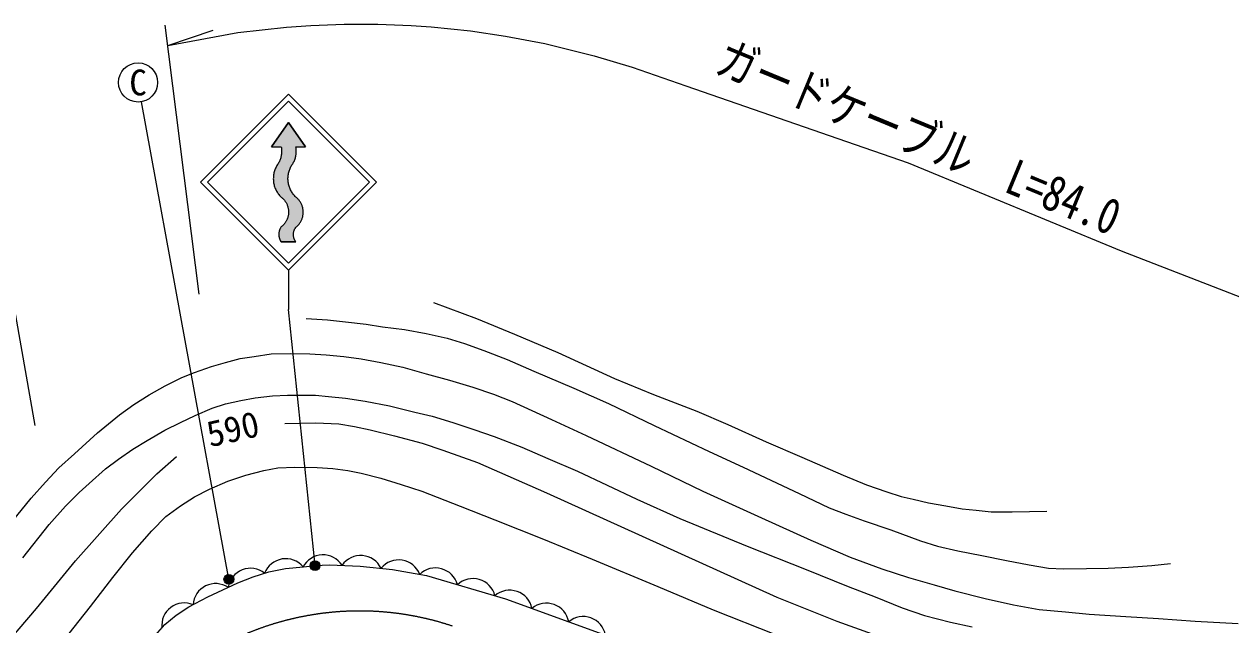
# Model space of a CAD drawing. Units: millimetres, scale not verified. Extents: x 40000 to 680000, y 20000 to 380000.
# Drawn here: x 398040 to 459727, y 307133 to 337833 of the extents above; entities that cross this region are included whole.
import ezdxf
from ezdxf.enums import TextEntityAlignment as Align

# ---------------------------------------------------------------- set-up
doc = ezdxf.new("R2010")
doc.units = ezdxf.units.MM
doc.header["$LTSCALE"] = 1000
doc.linetypes.add('CHAIN', pattern=[18.5, 12, -1.5, 3.5, -1.5])
for name, color, linetype, lineweight in [('M-BGD', 7, 'Continuous', 13), ('M-BMK', 2, 'CHAIN', 13), ('M-STR-HTXT', 7, 'Continuous', 13), ('M-STR-STRC', 7, 'Continuous', 13)]:
    doc.layers.add(name, color=color, linetype=linetype, lineweight=lineweight)
doc.styles.add('ＭＳ ゴシック', font='')
doc.styles.get('ＭＳ ゴシック').set_extended_font_data('MS Gothic')

msp = doc.modelspace()

# ---------------------------------------------------------------- hatches: boundary and pattern name
at = {"layer": 'M-STR-HTXT'}
for points in [[(413130, 310278, -0.41421), (413030, 309939, -0.41421), (412691, 310039, -1)], [(408649, 309668, -0.41421), (408709, 309320, -0.41421), (408361, 309260, -1)]]:
    msp.add_hatch(color=256, dxfattribs=at).paths.add_polyline_path(points)
at = {"layer": 'M-STR-STRC'}
msp.add_hatch(color=256, dxfattribs=at).paths.add_polyline_path([(411528, 329910), (411528, 329961), (411530, 330013), (411534, 330064), (411540, 330115), (411548, 330165), (411558, 330216), (411570, 330265), (411584, 330315), (411599, 330364), (411617, 330412), (411637, 330459), (411658, 330506), (411681, 330551), (411706, 330596), (411733, 330640), (411744, 330656), (411769, 330696), (411793, 330736), (411816, 330777), (411837, 330819), (411856, 330862), (411874, 330905), (411890, 330949), (411904, 330994), (411916, 331039), (411927, 331085), (411936, 331131), (411942, 331177), (411948, 331224), (411951, 331271), (411952, 331318), (411952, 331364), (411950, 331411), (411946, 331458), (411940, 331504), (411932, 331551), (411931, 331556), (412431, 331556), (411556, 332806), (410681, 331556), (411181, 331556), (411189, 331510), (411195, 331463), (411199, 331417), (411202, 331370), (411202, 331323), (411201, 331276), (411198, 331229), (411193, 331183), (411186, 331136), (411178, 331090), (411167, 331044), (411155, 330999), (411141, 330954), (411126, 330910), (411108, 330867), (411089, 330824), (411069, 330782), (411046, 330741), (411022, 330700), (410997, 330661), (410994, 330656), (410966, 330613), (410941, 330569), (410917, 330523), (410895, 330477), (410874, 330430), (410856, 330382), (410839, 330334), (410825, 330284), (410812, 330235), (410802, 330185), (410793, 330134), (410786, 330083), (410781, 330032), (410779, 329981), (410778, 329930), (410779, 329878), (410783, 329827), (410788, 329776), (410795, 329726), (410805, 329675), (410816, 329625), (410829, 329576), (410845, 329527), (410862, 329478), (410881, 329431), (410902, 329384), (410924, 329338), (410949, 329293), (410975, 329249), (411003, 329206), (411032, 329164), (411064, 329123), (411096, 329084), (411131, 329046), (411166, 329009), (411181, 328995), (411211, 328971), (411239, 328946), (411267, 328920), (411293, 328893), (411318, 328865), (411343, 328837), (411366, 328807), (411388, 328776), (411409, 328744), (411428, 328712), (411446, 328679), (411463, 328645), (411479, 328611), (411493, 328576), (411506, 328540), (411517, 328504), (411527, 328468), (411535, 328431), (411542, 328394), (411548, 328356), (411552, 328319), (411555, 328281), (411556, 328243), (411556, 328206), (411554, 328168), (411551, 328130), (411546, 328093), (411540, 328055), (411532, 328018), (411523, 327982), (411512, 327946), (411500, 327910), (411487, 327874), (411472, 327840), (411456, 327805), (411439, 327772), (411420, 327739), (411400, 327707), (411379, 327676), (411356, 327645), (411333, 327616), (411308, 327587), (411282, 327560), (411255, 327533), (411227, 327508), (411198, 327484), (411181, 327470), (411166, 327449), (411153, 327428), (411140, 327406), (411128, 327383), (411117, 327360), (411107, 327337), (411097, 327313), (411089, 327289), (411082, 327265), (411075, 327240), (411070, 327215), (411065, 327190), (411062, 327165), (411059, 327139), (411058, 327114), (411057, 327088), (411058, 327063), (411059, 327038), (411062, 327012), (411065, 326987), (411070, 326962), (411075, 326937), (411082, 326912), (411089, 326888), (411098, 326864), (411107, 326840), (411117, 326817), (411128, 326794), (411140, 326771), (411153, 326749), (411167, 326728), (411181, 326708), (411931, 326708), (411910, 326737), (411884, 326779), (411863, 326822), (411844, 326867), (411829, 326913), (411818, 326960), (411810, 327008), (411807, 327057), (411807, 327105), (411811, 327154), (411818, 327202), (411830, 327249), (411845, 327295), (411864, 327340), (411886, 327383), (411911, 327424), (411931, 327452), (411961, 327476), (411990, 327502), (412018, 327529), (412045, 327556), (412070, 327585), (412095, 327615), (412118, 327646), (412140, 327677), (412161, 327710), (412180, 327743), (412199, 327777), (412215, 327811), (412231, 327847), (412245, 327883), (412258, 327919), (412269, 327956), (412279, 327993), (412287, 328031), (412294, 328069), (412299, 328107), (412303, 328145), (412305, 328184), (412306, 328222), (412305, 328261), (412303, 328299), (412299, 328338), (412294, 328376), (412287, 328414), (412279, 328451), (412270, 328489), (412258, 328525), (412246, 328562), (412232, 328598), (412216, 328633), (412200, 328668), (412182, 328702), (412162, 328735), (412141, 328768), (412119, 328799), (412096, 328830), (412072, 328860), (412046, 328889), (412019, 328916), (411992, 328943), (411963, 328969), (411933, 328993), (411930, 328996), (411894, 329032), (411859, 329069), (411826, 329108), (411794, 329148), (411764, 329190), (411735, 329232), (411708, 329276), (411683, 329321), (411660, 329366), (411638, 329413), (411619, 329460), (411601, 329508), (411585, 329557), (411571, 329606), (411559, 329656), (411549, 329706), (411541, 329757), (411535, 329808), (411530, 329859)])

# ---------------------------------------------------------------- linework, layer by layer
at = {"layer": 'M-BGD'}
for points in [[(418974, 323615), (421172, 322797), (423113, 321984), (425329, 321048), (428226, 319721), (430206, 318906), (432432, 318050), (434020, 317371), (435968, 316486), (437789, 315700), (439902, 314787), (441096, 314285), (442145, 313929), (442873, 313700), (443487, 313551), (444272, 313372), (445152, 313214), (445987, 313064), (446701, 312986), (447471, 312915), (448551, 312901), (450314, 312950)], [(412464, 322782), (413555, 322725), (414462, 322619), (415524, 322493), (416363, 322363), (417489, 322223), (418594, 322030), (419670, 321789), (420559, 321515), (421541, 321158), (422730, 320697), (424101, 320103), (426141, 319228), (427906, 318446), (430239, 317315), (433053, 316000), (434803, 315197), (437654, 313839), (439191, 313116), (440040, 312782), (440980, 312443), (442345, 311982), (443865, 311428), (444738, 311149), (445769, 310919), (447001, 310676), (448259, 310420), (449423, 310196), (450406, 310038), (451176, 309990), (452343, 310008), (453459, 310026), (454490, 310075), (455691, 310172), (456644, 310263)], [(397441, 312431), (398395, 313611), (399130, 314430), (399817, 315151), (400615, 315879), (401793, 316947), (402921, 317871), (403642, 318389), (404434, 318886), (405243, 319344), (406098, 319771), (406756, 320023), (407624, 320345), (408332, 320548), (409088, 320751), (409796, 320856), (410676, 320983), (411663, 321004), (412644, 320983), (413477, 320941), (414388, 320850), (415270, 320724), (416272, 320549), (417392, 320311), (418588, 319967), (419785, 319638), (420969, 319288), (422041, 318931), (422993, 318553), (425006, 317626), (426778, 316807), (430087, 315237), (432735, 313963), (435730, 312601), (438258, 311453), (440267, 310588), (441878, 309993), (443243, 309552), (444553, 309174), (445611, 308880), (447170, 308486), (448620, 308157), (449922, 307919), (451267, 307807), (452490, 307687), (454353, 307554), (456020, 307456), (457899, 307322), (460108, 307197)], [(397967, 310562), (399324, 312270), (400150, 313201), (400846, 313897), (401361, 314351), (402204, 315104), (402870, 315596), (403605, 316119), (404324, 316550), (405241, 317080), (406029, 317481), (406789, 317825), (407645, 318203), (408335, 318423), (409115, 318605), (409842, 318733), (410735, 318832), (411500, 318877), (412943, 318877), (413602, 318809), (414473, 318718), (415480, 318559), (416715, 318325), (418006, 318006), (418899, 317794), (419952, 317483), (421035, 317113), (422065, 316764), (423485, 316210), (424818, 315627), (426325, 314983), (429366, 313565), (431562, 312573), (435004, 311162), (438018, 309958), (440168, 309085), (441539, 308570), (442917, 308003), (444068, 307609), (445394, 307268), (446507, 307026)], [(411362, 317426), (412952, 317454), (414123, 317407), (414935, 317275), (415728, 317096), (416974, 316794), (418394, 316424), (419452, 316065), (421208, 315424), (424744, 313883), (436520, 308547), (439589, 307322), (441393, 306681), (443827, 305958), (445512, 305519), (447145, 305231), (450338, 304555), (453293, 303985), (455924, 303579), (458036, 303223), (460517, 302749)], [(396899, 305888), (398676, 307969), (400659, 310413), (403022, 313052), (404825, 314846), (405828, 315734)], [(400011, 306275), (401429, 308068), (402582, 309558), (403580, 310819), (404571, 311946), (405290, 312672), (406031, 313219), (406751, 313675), (407515, 314065), (408459, 314484), (409365, 314791), (410297, 315025), (411002, 315153), (411878, 315198), (413017, 315175), (413826, 315123), (414590, 315025), (415272, 314891), (416278, 314636), (417312, 314306), (418368, 313969), (420326, 313197), (422109, 312493), (424584, 311517), (427071, 310492), (430440, 309095), (433264, 307905), (436452, 306637)], [(397643, 298482), (400005, 301345), (402901, 304598), (404162, 305917), (405240, 307145), (405804, 307621), (406456, 308047), (407433, 308573), (408960, 309279), (409749, 309588), (410547, 309844), (411406, 310006), (412328, 310099), (412911, 310159), (413274, 310189), (413646, 310207), (415213, 310139), (416867, 309964), (418617, 309648), (422654, 308462), (442440, 301279)]]:
    msp.add_lwpolyline(points, dxfattribs=at)
for centre, radius, start, end in [((411409, 309358), 1156, 39.66259, 158.91282), ((413321, 309553), 1157, 32.76914, 151.98587), ((415245, 309516), 1160, 26.05462, 145.13141), ((417182, 309289), 1160, 21.45185, 140.53597), ((409611, 308866), 1158, 51.64817, 170.78566), ((419070, 308883), 1159, 15.17996, 134.29366), ((407832, 308081), 1160, 56.77115, 175.84535), ((420982, 308340), 1160, 14.11283, 133.14245), ((422862, 307742), 1160, 11.53243, 130.60132), ((406229, 307104), 1151, 67.17577, 186.73186), ((424738, 307080), 1160, 10.53282, 129.56244), ((426618, 306397), 1160, 10.53282, 129.56244)]:
    msp.add_arc(centre, radius, start, end, dxfattribs=at)
at = {"layer": 'M-BMK'}
msp.add_arc((415187, 292840), 15000, 71.54933, 134.17515, dxfattribs=at)
at = {"layer": 'M-STR-HTXT'}
for p, q in [((406984, 324039), (405247, 337782)), ((405378, 336749), (407707, 337524)), ((408505, 309464), (404046, 333869)), ((398599, 317315), (396409, 329757)), ((412911, 310159), (411557, 323257))]:
    msp.add_line(p, q, dxfattribs=at)
msp.add_lwpolyline([(405378, 336749), (408966, 337408), (411450, 337685), (412688, 337771), (414399, 337833), (416123, 337830), (417827, 337763), (418839, 337692), (420862, 337496), (422651, 337217), (424650, 336851), (427185, 336211), (429119, 335629), (431865, 334685), (439640, 331994), (443239, 330751), (454123, 326254), (472406, 319157)], dxfattribs=at)
for centre in [(412911, 310159), (408505, 309464)]:
    msp.add_circle(centre, 250, dxfattribs=at)
at = {"layer": 'M-STR-STRC'}
for p, q in [((407057, 329757), (411557, 334257)), ((407410, 329757), (411557, 333904)), ((416057, 329757), (411557, 334257)), ((415703, 329757), (411557, 333904)), ((410681, 331556), (411556, 332806)), ((411556, 332806), (412431, 331556)), ((410681, 331556), (411181, 331556)), ((411931, 331556), (412431, 331556)), ((407057, 329757), (411557, 325257)), ((407410, 329757), (411557, 325610)), ((411557, 325257), (416057, 329757)), ((411557, 325610), (415703, 329757)), ((411931, 326708), (411181, 326708)), ((411557, 325257), (411557, 323257))]:
    msp.add_line(p, q, dxfattribs=at)
msp.add_lwpolyline([(411556, 332806), (410681, 331556), (411181, 331556), (411189, 331510), (411195, 331463), (411199, 331417), (411202, 331370), (411202, 331323), (411201, 331276), (411198, 331229), (411193, 331183), (411186, 331136), (411178, 331090), (411167, 331044), (411155, 330999), (411141, 330954), (411126, 330910), (411108, 330867), (411089, 330824), (411069, 330782), (411046, 330741), (411022, 330700), (410997, 330661), (410994, 330656), (410966, 330613), (410941, 330569), (410917, 330523), (410895, 330477), (410874, 330430), (410856, 330382), (410839, 330334), (410825, 330284), (410812, 330235), (410802, 330185), (410793, 330134), (410786, 330083), (410781, 330032), (410779, 329981), (410778, 329930), (410779, 329878), (410783, 329827), (410788, 329776), (410795, 329726), (410805, 329675), (410816, 329625), (410829, 329576), (410845, 329527), (410862, 329478), (410881, 329431), (410902, 329384), (410924, 329338), (410949, 329293), (410975, 329249), (411003, 329206), (411032, 329164), (411064, 329123), (411096, 329084), (411131, 329046), (411166, 329009), (411181, 328995), (411211, 328971), (411239, 328946), (411267, 328920), (411293, 328893), (411318, 328865), (411343, 328837), (411366, 328807), (411388, 328776), (411409, 328744), (411428, 328712), (411446, 328679), (411463, 328645), (411479, 328611), (411493, 328576), (411506, 328540), (411517, 328504), (411527, 328468), (411535, 328431), (411542, 328394), (411548, 328356), (411552, 328319), (411555, 328281), (411556, 328243), (411556, 328206), (411554, 328168), (411551, 328130), (411546, 328093), (411540, 328055), (411532, 328018), (411523, 327982), (411512, 327946), (411500, 327910), (411487, 327874), (411472, 327840), (411456, 327805), (411439, 327772), (411420, 327739), (411400, 327707), (411379, 327676), (411356, 327645), (411333, 327616), (411308, 327587), (411282, 327560), (411255, 327533), (411227, 327508), (411198, 327484), (411181, 327470), (411166, 327449), (411153, 327428), (411140, 327406), (411128, 327383), (411117, 327360), (411107, 327337), (411097, 327313), (411089, 327289), (411082, 327265), (411075, 327240), (411070, 327215), (411065, 327190), (411062, 327165), (411059, 327139), (411058, 327114), (411057, 327088), (411058, 327063), (411059, 327038), (411062, 327012), (411065, 326987), (411070, 326962), (411075, 326937), (411082, 326912), (411089, 326888), (411098, 326864), (411107, 326840), (411117, 326817), (411128, 326794), (411140, 326771), (411153, 326749), (411167, 326728), (411181, 326708), (411931, 326708), (411917, 326728), (411903, 326748), (411891, 326768), (411879, 326790), (411868, 326811), (411858, 326833), (411849, 326856), (411840, 326879), (411833, 326902), (411826, 326925), (411821, 326949), (411816, 326972), (411812, 326996), (411809, 327020), (411808, 327045), (411807, 327069), (411807, 327093), (411808, 327117), (411810, 327142), (411813, 327166), (411816, 327190), (411821, 327213), (411827, 327237), (411834, 327260), (411841, 327283), (411850, 327306), (411859, 327329), (411869, 327351), (411880, 327372), (411892, 327393), (411905, 327414), (411918, 327434), (411931, 327452), (411961, 327476), (411990, 327502), (412018, 327529), (412045, 327556), (412070, 327585), (412095, 327615), (412118, 327646), (412140, 327677), (412161, 327710), (412180, 327743), (412199, 327777), (412215, 327811), (412231, 327847), (412245, 327883), (412258, 327919), (412269, 327956), (412279, 327993), (412287, 328031), (412294, 328069), (412299, 328107), (412303, 328145), (412305, 328184), (412306, 328222), (412305, 328261), (412303, 328299), (412299, 328338), (412294, 328376), (412287, 328414), (412279, 328451), (412270, 328489), (412258, 328525), (412246, 328562), (412232, 328598), (412216, 328633), (412200, 328668), (412182, 328702), (412162, 328735), (412141, 328768), (412119, 328799), (412096, 328830), (412072, 328860), (412046, 328889), (412019, 328916), (411992, 328943), (411963, 328969), (411933, 328993), (411930, 328996), (411894, 329032), (411859, 329069), (411826, 329108), (411794, 329148), (411764, 329190), (411735, 329232), (411708, 329276), (411683, 329321), (411660, 329366), (411638, 329413), (411619, 329460), (411601, 329508), (411585, 329557), (411571, 329606), (411559, 329656), (411549, 329706), (411541, 329757), (411535, 329808), (411530, 329859), (411528, 329910), (411528, 329961), (411530, 330013), (411534, 330064), (411540, 330115), (411548, 330165), (411558, 330216), (411570, 330265), (411584, 330315), (411599, 330364), (411617, 330412), (411637, 330459), (411658, 330506), (411681, 330551), (411706, 330596), (411733, 330640), (411744, 330656), (411769, 330696), (411793, 330736), (411816, 330777), (411837, 330819), (411856, 330862), (411874, 330905), (411890, 330949), (411904, 330994), (411916, 331039), (411927, 331085), (411936, 331131), (411942, 331177), (411948, 331224), (411951, 331271), (411952, 331318), (411952, 331364), (411950, 331411), (411946, 331458), (411940, 331504), (411932, 331551), (411931, 331556), (412431, 331556)], close=True, dxfattribs=at)
msp.add_circle((403866, 334852), 1000, dxfattribs=at)

# ---------------------------------------------------------------- texts
at = {"layer": 'M-BGD', "style": 'ＭＳ ゴシック'}
msp.add_text('590', height=1320, rotation=12.733, dxfattribs=at).set_placement((408707, 317147), align=Align.MIDDLE_CENTER)
at = {"layer": 'M-STR-HTXT', "style": 'ＭＳ ゴシック', "width": 0.8}
msp.add_text('ガードケーブル\u3000L=84.0', height=1833, rotation=337.548, dxfattribs=at).set_placement((443220, 330704), align=Align.BOTTOM_CENTER)
at = {"layer": 'M-STR-STRC', "style": 'ＭＳ ゴシック'}
msp.add_text('C', height=1320, dxfattribs=at).set_placement((403866, 334852), align=Align.MIDDLE_CENTER)

doc.saveas('drawing.dxf')
